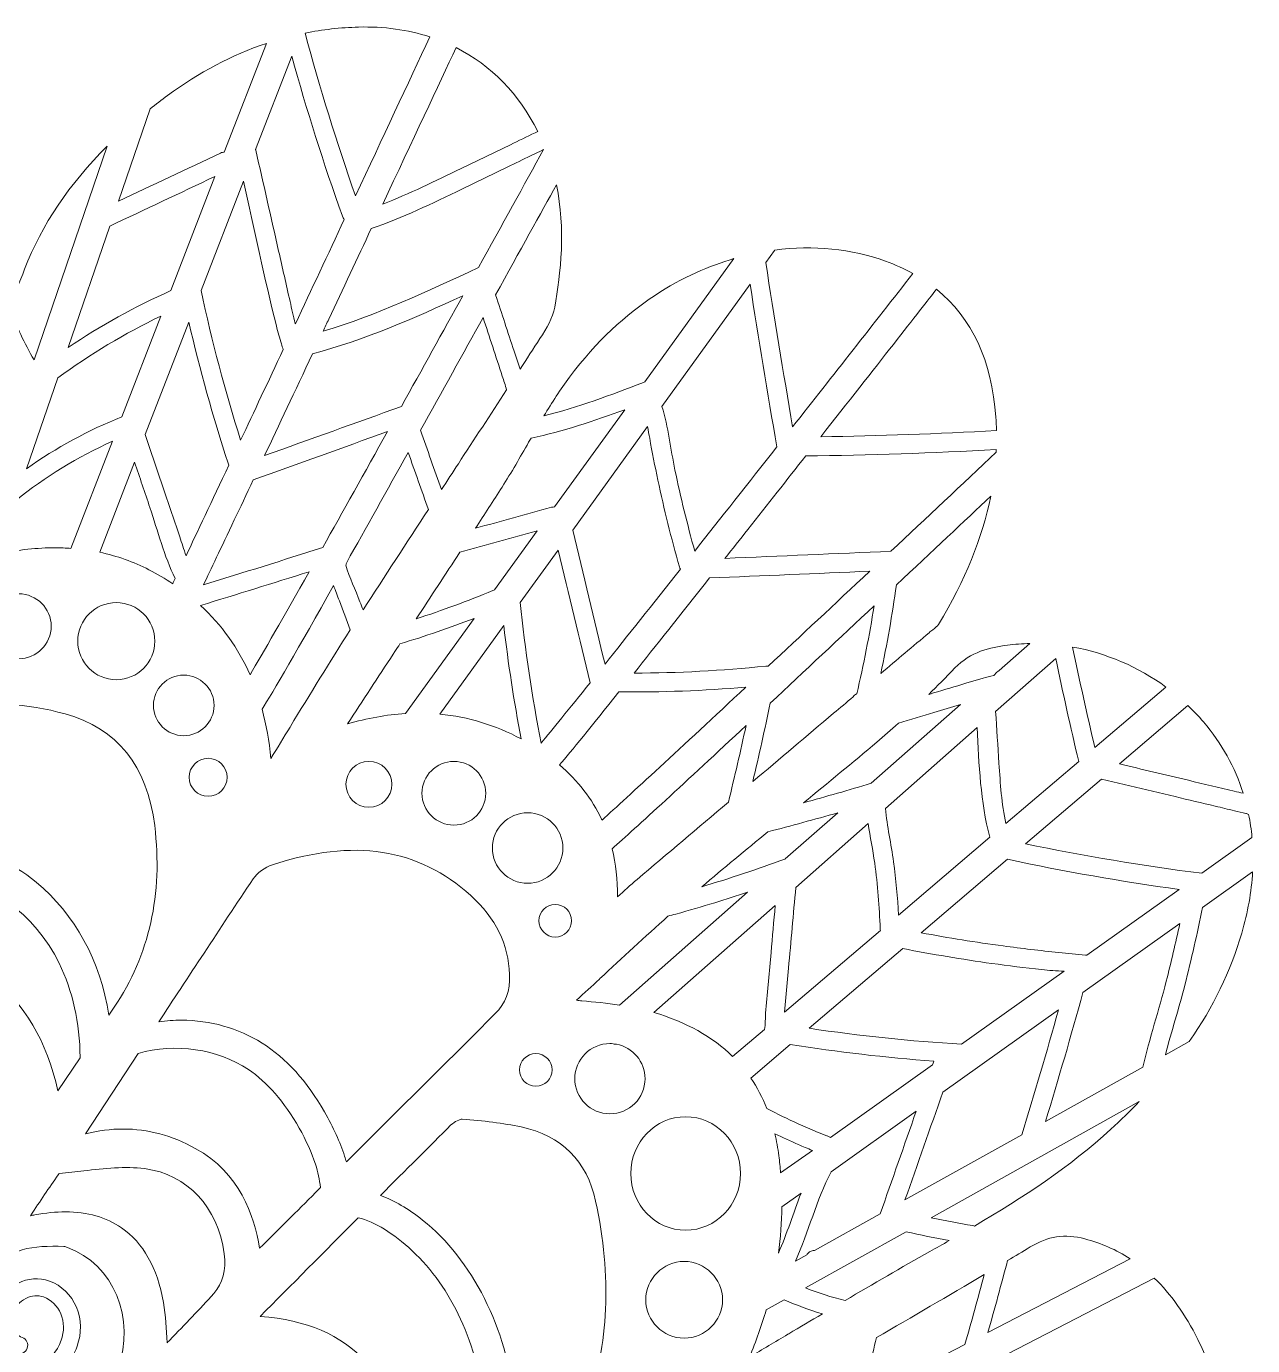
# Model space of a CAD drawing. Header units: millimetres. Extents: x -1647 to 2455, y -685 to 37.
# Drawn here: x 125.3 to 342.2, y -203.9 to 29.6 of the extents above; entities that cross this region are included whole.
import ezdxf

# ---------------------------------------------------------------- set-up
doc = ezdxf.new("R2010")
doc.units = ezdxf.units.MM
doc.header["$MEASUREMENT"] = 0
doc.layers.add('Layer 4', color=7, linetype='Continuous')

msp = doc.modelspace()

# ---------------------------------------------------------------- linework, layer by layer
at = {"layer": 'Layer 4', "lineweight": 0}
for points, knots in [([(184.02, 29.47), (188.5, 29.59), (192.74, 29.01), (196.66, 27.74), (192.81, 19.52), (188.24, 9.75), (183.48, -0.41), (180.15, 9.08), (177.18, 18.69), (174.58, 28.4), (177.68, 29.02), (180.85, 29.38), (184.02, 29.47)], [0, 0, 0, 0, 1, 1, 1, 2, 2, 2, 3, 3, 3, 4, 4, 4, 4]), ([(147.15, 15.01), (148.16, 15.81), (149.19, 16.6), (150.23, 17.36), (155.8, 21.46), (161.68, 24.55), (167.74, 26.58), (167.74, 26.58), (160.29, 7.33), (160.29, 7.33), (160.08, 7.33), (159.86, 7.28), (159.63, 7.17), (153.6, 4.33), (147.57, 1.49), (141.54, -1.35), (141.54, -1.35), (147.15, 15.01), (147.15, 15.01)], [0, 0, 0, 0, 1, 1, 1, 2, 2, 2, 3, 3, 3, 4, 4, 4, 5, 5, 5, 6, 6, 6, 6]), ([(215.73, 11), (215.57, 10.92), (215.41, 10.83), (215.26, 10.76), (213.8, 10.05), (212.35, 9.35), (210.9, 8.65), (210.9, 8.65), (202.18, 4.43), (202.18, 4.43), (197.6, 2.22), (193.04, -0.02), (188.31, -1.88), (193.55, 9.31), (198.25, 19.33), (201.29, 25.84), (207.52, 22.7), (212.45, 17.62), (215.73, 11)], [0, 0, 0, 0, 1, 1, 1, 2, 2, 2, 3, 3, 3, 4, 4, 4, 5, 5, 5, 6, 6, 6, 6]), ([(181.18, -3.99), (181.27, -4.23), (181.38, -4.42), (181.52, -4.57), (178.64, -10.73), (175.71, -16.98), (172.86, -23.05), (172.85, -23.02), (172.84, -23), (172.84, -22.98), (172.5, -21.69), (172.21, -20.4), (171.92, -19.1), (171.24, -16.12), (170.57, -13.15), (169.9, -10.17), (168.55, -4.21), (167.2, 1.75), (165.85, 7.7), (165.85, 7.73), (165.84, 7.76), (165.83, 7.79), (165.83, 7.79), (172.22, 24.32), (172.22, 24.32), (174.86, 14.77), (177.84, 5.33), (181.18, -3.99)], [0, 0, 0, 0, 1, 1, 1, 2, 2, 2, 3, 3, 3, 4, 4, 4, 5, 5, 5, 6, 6, 6, 7, 7, 7, 8, 8, 8, 9, 9, 9, 9]), ([(124.95, -13.38), (128.02, -5.44), (132.83, 1.71), (139.59, 8.38), (139.59, 8.38), (126.63, -29.45), (126.63, -29.45), (124.92, -26.5), (123.48, -23.42), (122.29, -20.21), (123.18, -17.93), (124.07, -15.66), (124.95, -13.38)], [0, 0, 0, 0, 1, 1, 1, 2, 2, 2, 3, 3, 3, 4, 4, 4, 4]), ([(216.35, 7.59), (216.48, 7.65), (216.62, 7.72), (216.76, 7.79), (213.36, 1.6), (209.41, -5.55), (205.24, -13.1), (196.28, -17.32), (187.26, -21.5), (177.77, -24.35), (178.1, -23.65), (178.42, -22.95), (178.76, -22.24), (181.28, -16.86), (183.82, -11.44), (186.28, -6.2), (191.81, -4.29), (197.07, -1.74), (202.33, 0.81), (202.33, 0.81), (210.43, 4.73), (210.43, 4.73), (211.78, 5.38), (213.13, 6.03), (214.48, 6.68), (214.48, 6.68), (216.35, 7.59), (216.35, 7.59)], [0, 0, 0, 0, 1, 1, 1, 2, 2, 2, 3, 3, 3, 4, 4, 4, 5, 5, 5, 6, 6, 6, 7, 7, 7, 8, 8, 8, 9, 9, 9, 9]), ([(158.61, 3.01), (158.61, 3.01), (150.81, -17.18), (150.81, -17.18), (144.48, -20.01), (138.41, -23.37), (132.67, -27.24), (132.67, -27.24), (140.04, -5.75), (140.04, -5.75), (146.23, -2.83), (152.42, 0.09), (158.61, 3.01)], [0, 0, 0, 0, 1, 1, 1, 2, 2, 2, 3, 3, 3, 4, 4, 4, 4]), ([(163.18, -43.65), (160.42, -34.94), (158.08, -26.1), (156.17, -17.17), (156.17, -17.17), (163.67, 2.21), (163.67, 2.21), (165.56, -6.35), (167.38, -14.93), (169.5, -23.43), (169.77, -24.5), (170.06, -25.57), (170.4, -26.62), (170.5, -26.93), (170.6, -27.27), (170.71, -27.62), (168.07, -33.24), (165.52, -38.66), (163.18, -43.65)], [0, 0, 0, 0, 1, 1, 1, 2, 2, 2, 3, 3, 3, 4, 4, 4, 5, 5, 5, 6, 6, 6, 6]), ([(219.04, 1.56), (220.72, -6.32), (219.79, -14.08), (218.74, -20.12), (218.41, -21.96), (217.29, -23.88), (216.12, -25.68), (214.95, -27.49), (213.78, -29.29), (212.6, -31.1), (212.6, -31.1), (211.55, -27.88), (211.55, -27.88), (210.46, -24.56), (209.37, -21.24), (208.28, -17.92), (212.56, -10.19), (216.32, -3.37), (219.04, 1.56)], [0, 0, 0, 0, 1, 1, 1, 2, 2, 2, 3, 3, 3, 4, 4, 4, 5, 5, 5, 6, 6, 6, 6]), ([(257.6, -10.08), (257.62, -10.05), (257.64, -10.02), (257.66, -9.99), (264.52, -9.11), (271.28, -9.78), (277.27, -11.96), (278.98, -12.58), (280.6, -13.32), (282.11, -14.15), (275.16, -23.03), (267.91, -32.29), (260.82, -41.31), (259.18, -31.62), (257.6, -21.91), (256.07, -12.2), (256.07, -12.2), (257.6, -10.08), (257.6, -10.08)], [0, 0, 0, 0, 1, 1, 1, 2, 2, 2, 3, 3, 3, 4, 4, 4, 5, 5, 5, 6, 6, 6, 6]), ([(221.35, -32.49), (231.04, -19.58), (242.08, -13.95), (250.4, -11.52), (250.4, -11.52), (234.66, -33.34), (234.66, -33.34), (234.58, -33.36), (234.5, -33.38), (234.42, -33.42), (228.65, -35.63), (222.84, -37.86), (216.84, -39.35), (218.25, -36.99), (219.73, -34.66), (221.35, -32.49)], [0, 0, 0, 0, 1, 1, 1, 2, 2, 2, 3, 3, 3, 4, 4, 4, 5, 5, 5, 5]), ([(258.03, -44.85), (253.01, -51.23), (248.11, -57.45), (243.51, -63.27), (242.2, -58.54), (241.02, -53.76), (240.02, -48.95), (239.24, -45.23), (238.84, -41.32), (237.7, -37.67), (237.7, -37.67), (253.3, -16.04), (253.3, -16.04), (254.83, -25.66), (256.4, -35.26), (258.03, -44.85)], [0, 0, 0, 0, 1, 1, 1, 2, 2, 2, 3, 3, 3, 4, 4, 4, 5, 5, 5, 5]), ([(191.62, -37.67), (183.56, -40.59), (175.49, -43.48), (167.42, -46.37), (169.92, -41.07), (172.74, -35.06), (175.89, -28.36), (185.11, -25.9), (193.85, -22.09), (202.49, -18.07), (198.93, -24.51), (195.25, -31.15), (191.62, -37.67)], [0, 0, 0, 0, 1, 1, 1, 2, 2, 2, 3, 3, 3, 4, 4, 4, 4]), ([(286.28, -16.94), (292.56, -22.04), (296.09, -29.64), (296.79, -39.57), (296.84, -40.36), (296.87, -41.15), (296.89, -41.94), (286.54, -42.53), (276.17, -42.9), (265.8, -43.05), (275.49, -30.73), (283.55, -20.43), (286.28, -16.94)], [0, 0, 0, 0, 1, 1, 1, 2, 2, 2, 3, 3, 3, 4, 4, 4, 4]), ([(142.17, -39.5), (136.2, -41.9), (130.55, -44.98), (125.32, -48.69), (125.32, -48.69), (130.82, -32.64), (130.82, -32.64), (136.56, -28.43), (142.66, -24.76), (149.07, -21.67), (149.07, -21.67), (142.17, -39.5), (142.17, -39.5)], [0, 0, 0, 0, 1, 1, 1, 2, 2, 2, 3, 3, 3, 4, 4, 4, 4]), ([(160.96, -47.73), (161, -47.85), (161.05, -47.95), (161.1, -48.05), (158.07, -54.48), (155.46, -60.01), (153.52, -64.1), (153.12, -62.98), (152.78, -61.84), (152.4, -60.73), (151.63, -58.43), (150.85, -56.14), (150.07, -53.84), (148.82, -50.11), (147.56, -46.39), (146.3, -42.67), (146.3, -42.67), (154.01, -22.76), (154.01, -22.76), (155.95, -31.18), (158.27, -39.51), (160.96, -47.73)], [0, 0, 0, 0, 1, 1, 1, 2, 2, 2, 3, 3, 3, 4, 4, 4, 5, 5, 5, 6, 6, 6, 7, 7, 7, 7]), ([(201.69, -47.82), (200.7, -49.33), (199.7, -50.86), (198.7, -52.4), (197.46, -48.9), (196.23, -45.4), (194.99, -41.9), (198.78, -35.1), (202.56, -28.28), (206.07, -21.93), (207.2, -25.38), (208.33, -28.84), (209.47, -32.3), (209.73, -33.1), (209.98, -33.92), (210.23, -34.74), (207.36, -39.14), (204.5, -43.52), (201.69, -47.82)], [0, 0, 0, 0, 1, 1, 1, 2, 2, 2, 3, 3, 3, 4, 4, 4, 5, 5, 5, 6, 6, 6, 6]), ([(218.7, -55.47), (218.54, -55.46), (218.36, -55.48), (218.17, -55.53), (213.68, -56.77), (209.19, -58), (204.7, -59.24), (206.28, -56.81), (207.86, -54.37), (209.42, -51.94), (211.09, -49.35), (212.63, -46.65), (214.13, -44.02), (214.27, -43.77), (214.42, -43.52), (214.56, -43.27), (220.23, -42.1), (225.7, -40.26), (231.12, -38.25), (231.12, -38.25), (218.7, -55.47), (218.7, -55.47)], [0, 0, 0, 0, 1, 1, 1, 2, 2, 2, 3, 3, 3, 4, 4, 4, 5, 5, 5, 6, 6, 6, 7, 7, 7, 7]), ([(227.64, -83.28), (225.73, -75.37), (223.83, -67.46), (221.92, -59.55), (221.92, -59.55), (235.15, -41.21), (235.15, -41.21), (235.29, -41.91), (235.42, -42.62), (235.54, -43.32), (235.99, -45.78), (236.47, -48.25), (236.99, -50.7), (238.08, -55.86), (239.36, -60.98), (240.81, -66.06), (240.85, -66.21), (240.91, -66.35), (240.98, -66.47), (236.06, -72.7), (231.53, -78.4), (227.64, -83.28)], [0, 0, 0, 0, 1, 1, 1, 2, 2, 2, 3, 3, 3, 4, 4, 4, 5, 5, 5, 6, 6, 6, 7, 7, 7, 7]), ([(140.49, -43.85), (140.49, -43.85), (133.16, -62.79), (133.16, -62.79), (132.23, -62.73), (131.3, -62.69), (130.37, -62.69), (127.24, -62.69), (123.9, -63.04), (120.43, -63.73), (120.34, -63.75), (120.25, -63.77), (120.15, -63.79), (120.15, -63.79), (123.38, -54.35), (123.38, -54.35), (128.62, -50.13), (134.35, -46.6), (140.49, -43.85)], [0, 0, 0, 0, 1, 1, 1, 2, 2, 2, 3, 3, 3, 4, 4, 4, 5, 5, 5, 6, 6, 6, 6]), ([(177.69, -62.64), (170.68, -64.89), (163.65, -67.09), (156.61, -69.24), (157.88, -66.58), (159.71, -62.73), (162.05, -57.77), (163.07, -55.6), (164.19, -53.22), (165.41, -50.65), (173.32, -47.82), (181.24, -44.98), (189.15, -42.13), (185.12, -49.37), (181.22, -56.36), (177.69, -62.64)], [0, 0, 0, 0, 1, 1, 1, 2, 2, 2, 3, 3, 3, 4, 4, 4, 5, 5, 5, 5]), ([(184.84, -73.69), (184.66, -73.22), (184.48, -72.74), (184.29, -72.26), (183.49, -70.15), (182.44, -67.97), (181.77, -65.78), (181.85, -65.62), (181.91, -65.45), (181.94, -65.28), (185.34, -59.21), (189.06, -52.57), (192.82, -45.81), (194.01, -49.18), (195.2, -52.56), (196.39, -55.93), (192.55, -61.81), (188.67, -67.76), (184.84, -73.69)], [0, 0, 0, 0, 1, 1, 1, 2, 2, 2, 3, 3, 3, 4, 4, 4, 5, 5, 5, 6, 6, 6, 6]), ([(296.85, -45.77), (290.81, -51.46), (284.5, -57.41), (278.21, -63.32), (268.42, -63.74), (258.64, -64.15), (248.86, -64.57), (250.17, -62.91), (251.52, -61.2), (252.92, -59.43), (256.38, -55.04), (259.83, -50.65), (263.14, -46.44), (274.39, -46.31), (285.63, -45.93), (296.86, -45.3), (296.86, -45.46), (296.85, -45.62), (296.85, -45.77)], [0, 0, 0, 0, 1, 1, 1, 2, 2, 2, 3, 3, 3, 4, 4, 4, 5, 5, 5, 6, 6, 6, 6]), ([(151.16, -69.05), (149.83, -68.17), (148.42, -67.34), (146.96, -66.58), (144.22, -65.17), (141.3, -64.13), (138.25, -63.49), (138.25, -63.49), (144.41, -47.55), (144.41, -47.55), (145.32, -50.23), (146.22, -52.91), (147.13, -55.59), (148.52, -59.72), (149.62, -64.2), (151.61, -68.12), (151.45, -68.45), (151.3, -68.76), (151.16, -69.05)], [0, 0, 0, 0, 1, 1, 1, 2, 2, 2, 3, 3, 3, 4, 4, 4, 5, 5, 5, 6, 6, 6, 6]), ([(276.42, -84.95), (277.54, -79.76), (278.46, -74.53), (279.18, -69.27), (285.48, -63.36), (291.29, -57.89), (295.87, -53.57), (294.39, -60.96), (291.36, -68.42), (286.64, -76.27), (286.48, -76.53), (286.05, -76.87), (285.62, -77.2), (285.4, -77.37), (285.18, -77.55), (284.97, -77.72), (282.12, -80.13), (279.27, -82.54), (276.42, -84.95)], [0, 0, 0, 0, 1, 1, 1, 2, 2, 2, 3, 3, 3, 4, 4, 4, 5, 5, 5, 6, 6, 6, 6]), ([(208.1, -70.16), (208, -70.19), (207.89, -70.22), (207.78, -70.27), (203.33, -72.11), (198.82, -73.78), (194.25, -75.27), (196.81, -71.37), (199.38, -67.43), (201.96, -63.47), (206.52, -62.21), (211.09, -60.95), (215.65, -59.7), (215.65, -59.7), (208.1, -70.16), (208.1, -70.16)], [0, 0, 0, 0, 1, 1, 1, 2, 2, 2, 3, 3, 3, 4, 4, 4, 5, 5, 5, 5]), ([(216.33, -97.27), (214.72, -89.04), (213.51, -80.74), (212.65, -72.4), (212.65, -72.4), (219.35, -63.12), (219.35, -63.12), (221.23, -70.94), (223.11, -78.76), (225, -86.58), (221.27, -91.23), (218.29, -94.91), (216.33, -97.27)], [0, 0, 0, 0, 1, 1, 1, 2, 2, 2, 3, 3, 3, 4, 4, 4, 4]), ([(175.28, -66.93), (170.82, -74.84), (167.14, -81.29), (164.84, -85.18), (162.76, -80.45), (159.82, -76.34), (156.09, -72.9), (162.5, -70.95), (168.89, -68.96), (175.28, -66.93)], [0, 0, 0, 0, 1, 1, 1, 2, 2, 2, 3, 3, 3, 3]), ([(256.52, -83.65), (256.38, -83.63), (256.23, -83.63), (256.07, -83.64), (248.32, -84.45), (240.55, -84.86), (232.77, -84.87), (236.52, -80.16), (240.96, -74.56), (246.11, -68.04), (255.56, -67.64), (265.01, -67.24), (274.47, -66.84), (268.29, -72.63), (262.21, -78.33), (256.52, -83.65)], [0, 0, 0, 0, 1, 1, 1, 2, 2, 2, 3, 3, 3, 4, 4, 4, 5, 5, 5, 5]), ([(171.97, -94.34), (171.97, -94.34), (171.92, -94.43), (171.92, -94.43), (170.8, -96.26), (169.67, -98.13), (168.52, -100), (168.22, -96.91), (167.7, -93.98), (166.96, -91.26), (168.78, -88.47), (173.56, -80.14), (179.62, -69.39), (179.96, -70.29), (180.3, -71.19), (180.64, -72.08), (181.29, -73.79), (181.94, -75.5), (182.58, -77.2), (178.95, -82.88), (175.4, -88.7), (171.97, -94.34)], [0, 0, 0, 0, 1, 1, 1, 2, 2, 2, 3, 3, 3, 4, 4, 4, 5, 5, 5, 6, 6, 6, 7, 7, 7, 7]), ([(123.91, -70.84), (127.08, -70.84), (129.66, -73.41), (129.66, -76.58), (129.66, -79.75), (127.08, -82.33), (123.91, -82.33), (120.74, -82.33), (118.17, -79.75), (118.17, -76.58), (118.17, -73.41), (120.74, -70.84), (123.91, -70.84)], [0, 0, 0, 0, 1, 1, 1, 2, 2, 2, 3, 3, 3, 4, 4, 4, 4]), ([(141.18, -72.4), (144.94, -72.4), (148, -75.46), (148, -79.22), (148, -82.98), (144.94, -86.04), (141.18, -86.04), (137.42, -86.04), (134.36, -82.98), (134.36, -79.22), (134.36, -75.46), (137.42, -72.4), (141.18, -72.4)], [0, 0, 0, 0, 1, 1, 1, 2, 2, 2, 3, 3, 3, 4, 4, 4, 4]), ([(272.17, -88.54), (272.15, -88.56), (272.12, -88.58), (272.1, -88.6), (271.88, -88.7), (271.68, -88.85), (271.54, -89.07), (270.39, -90.05), (269.24, -91.02), (268.08, -91.99), (263.38, -95.97), (258.6, -100.01), (253.79, -104.07), (254.88, -99.45), (255.91, -94.82), (256.88, -90.17), (262.9, -84.55), (269.22, -78.62), (275.25, -72.97), (274.42, -78.19), (273.39, -83.39), (272.17, -88.54)], [0, 0, 0, 0, 1, 1, 1, 2, 2, 2, 3, 3, 3, 4, 4, 4, 5, 5, 5, 6, 6, 6, 7, 7, 7, 7]), ([(192.33, -92.04), (188.99, -92.24), (185.56, -92.85), (182.09, -93.86), (184.78, -89.74), (187.47, -85.63), (190.17, -81.51), (190.17, -81.51), (190.48, -81.04), (190.48, -81.04), (190.77, -80.59), (191.07, -80.14), (191.36, -79.69), (195.79, -78.36), (200.16, -76.86), (204.47, -75.2), (204.47, -75.2), (192.33, -92.04), (192.33, -92.04)], [0, 0, 0, 0, 1, 1, 1, 2, 2, 2, 3, 3, 3, 4, 4, 4, 5, 5, 5, 6, 6, 6, 6]), ([(198.42, -92.14), (198.42, -92.14), (209.73, -76.46), (209.73, -76.46), (210.51, -83.18), (211.54, -89.87), (212.79, -96.51), (208.25, -94.09), (203.43, -92.62), (198.42, -92.14)], [0, 0, 0, 0, 1, 1, 1, 2, 2, 2, 3, 3, 3, 3]), ([(298.83, -79.93), (300.14, -79.77), (301.47, -79.67), (302.81, -79.65), (302.81, -79.65), (297.37, -84.44), (297.37, -84.44), (297.06, -84.58), (296.81, -84.81), (296.63, -85.1), (296.63, -85.1), (296.4, -85.3), (296.4, -85.3), (295.79, -85.51), (295.03, -85.61), (294.54, -85.76), (294.54, -85.76), (291.5, -86.67), (291.5, -86.67), (289.59, -87.24), (287.68, -87.81), (285.77, -88.39), (285.48, -88.47), (285.19, -88.56), (284.91, -88.64), (286.37, -87.2), (287.9, -85.65), (289.53, -83.96), (292.29, -81.1), (295.78, -80.32), (298.83, -79.93)], [0, 0, 0, 0, 1, 1, 1, 2, 2, 2, 3, 3, 3, 4, 4, 4, 5, 5, 5, 6, 6, 6, 7, 7, 7, 8, 8, 8, 9, 9, 9, 10, 10, 10, 10]), ([(326.87, -87.34), (326.87, -87.34), (314.3, -98.07), (314.3, -98.07), (312.91, -92.15), (311.6, -86.21), (310.37, -80.26), (316.32, -81.33), (321.98, -83.76), (326.87, -87.34)], [0, 0, 0, 0, 1, 1, 1, 2, 2, 2, 3, 3, 3, 3]), ([(307.39, -82.28), (308.66, -88.37), (310, -94.45), (311.44, -100.5), (311.44, -100.5), (298.55, -111.5), (298.55, -111.5), (297.79, -107.98), (297.57, -104.45), (297.34, -100.82), (297.14, -97.77), (296.94, -94.71), (296.74, -91.66), (296.74, -91.66), (307.39, -82.28), (307.39, -82.28)], [0, 0, 0, 0, 1, 1, 1, 2, 2, 2, 3, 3, 3, 4, 4, 4, 5, 5, 5, 5]), ([(158.47, -90.59), (158.47, -93.55), (156.06, -95.95), (153.11, -95.95), (150.15, -95.95), (147.75, -93.55), (147.75, -90.59), (147.75, -87.64), (150.15, -85.23), (153.11, -85.23), (156.06, -85.23), (158.47, -87.64), (158.47, -90.59)], [0, 0, 0, 0, 1, 1, 1, 2, 2, 2, 3, 3, 3, 4, 4, 4, 4]), ([(132.13, -92.1), (141.36, -94.68), (146.69, -101.34), (147.97, -111.87), (149.44, -123.98), (147.03, -134.8), (140.8, -144.01), (140.48, -144.48), (140.16, -144.96), (139.84, -145.43), (138.39, -135.84), (133.89, -127.56), (127.01, -121.9), (122.63, -118.3), (117.55, -115.93), (112.31, -115.05), (110.64, -114.77), (108.93, -114.63), (107.18, -114.63), (103.1, -114.63), (98.78, -115.4), (94.11, -116.94), (91.4, -117.84), (88.17, -118.91), (85.2, -120.4), (87.63, -113.58), (89.59, -108.14), (91.46, -103.05), (91.94, -101.75), (92.88, -100.43), (93.85, -99.69), (105.53, -90.81), (118.41, -88.26), (132.13, -92.1)], [0, 0, 0, 0, 1, 1, 1, 2, 2, 2, 3, 3, 3, 4, 4, 4, 5, 5, 5, 6, 6, 6, 7, 7, 7, 8, 8, 8, 9, 9, 9, 10, 10, 10, 11, 11, 11, 11]), ([(227.11, -110.88), (227.09, -110.84), (227.06, -110.79), (227.04, -110.74), (225.35, -107.14), (222.85, -103.91), (219.6, -101.13), (221.71, -98.63), (225.2, -94.34), (230.11, -88.2), (237.6, -88.28), (245.1, -88), (252.56, -87.35), (241.21, -97.95), (231.84, -106.63), (227.11, -110.88)], [0, 0, 0, 0, 1, 1, 1, 2, 2, 2, 3, 3, 3, 4, 4, 4, 5, 5, 5, 5]), ([(279.54, -93.75), (281.64, -93.12), (283.74, -92.49), (285.84, -91.86), (287.41, -91.39), (288.98, -90.92), (290.55, -90.45), (290.55, -90.45), (274.74, -104.38), (274.74, -104.38), (270.76, -105.57), (266.77, -106.72), (262.76, -107.82), (267.06, -104.31), (271.46, -100.7), (275.75, -97.08), (277, -96.02), (278.25, -94.92), (279.54, -93.75)], [0, 0, 0, 0, 1, 1, 1, 2, 2, 2, 3, 3, 3, 4, 4, 4, 5, 5, 5, 6, 6, 6, 6]), ([(330.77, -90.59), (331.73, -91.52), (332.66, -92.5), (333.52, -93.51), (336.76, -97.31), (339.1, -101.54), (340.55, -106.15), (340.02, -106.03), (339.5, -105.91), (338.97, -105.78), (336.27, -105.14), (333.56, -104.5), (330.86, -103.85), (326.78, -102.88), (322.71, -101.91), (318.63, -100.94), (318.63, -100.94), (330.77, -90.59), (330.77, -90.59)], [0, 0, 0, 0, 1, 1, 1, 2, 2, 2, 3, 3, 3, 4, 4, 4, 5, 5, 5, 6, 6, 6, 6]), ([(249.46, -107.73), (244.09, -112.27), (238.7, -116.84), (233.31, -121.4), (232.13, -122.39), (230.99, -123.43), (229.87, -124.46), (229.87, -121.45), (229.54, -118.6), (228.88, -115.96), (233.06, -112.3), (242.11, -103.94), (252.6, -94.16), (251.61, -98.7), (250.56, -103.22), (249.46, -107.73)], [0, 0, 0, 0, 1, 1, 1, 2, 2, 2, 3, 3, 3, 4, 4, 4, 5, 5, 5, 5]), ([(293.49, -94.52), (293.78, -101.05), (294.07, -107.67), (295.69, -113.94), (295.69, -113.94), (279.56, -127.7), (279.56, -127.7), (279.4, -124.56), (279.12, -121.42), (278.7, -118.3), (278.28, -115.15), (277.49, -112), (277.27, -108.82), (277.27, -108.82), (293.49, -94.52), (293.49, -94.52)], [0, 0, 0, 0, 1, 1, 1, 2, 2, 2, 3, 3, 3, 4, 4, 4, 5, 5, 5, 5]), ([(154.06, -103.32), (154.06, -101.46), (155.56, -99.95), (157.42, -99.95), (159.27, -99.95), (160.78, -101.46), (160.78, -103.32), (160.78, -105.17), (159.27, -106.68), (157.42, -106.68), (155.56, -106.68), (154.06, -105.17), (154.06, -103.32)], [0, 0, 0, 0, 1, 1, 1, 2, 2, 2, 3, 3, 3, 4, 4, 4, 4]), ([(189.92, -104.56), (189.92, -106.8), (188.1, -108.63), (185.86, -108.63), (183.62, -108.63), (181.8, -106.8), (181.8, -104.56), (181.8, -102.32), (183.62, -100.5), (185.86, -100.5), (188.1, -100.5), (189.92, -102.32), (189.92, -104.56)], [0, 0, 0, 0, 1, 1, 1, 2, 2, 2, 3, 3, 3, 4, 4, 4, 4]), ([(206.54, -106.14), (206.54, -109.25), (204.01, -111.78), (200.9, -111.78), (197.79, -111.78), (195.26, -109.25), (195.26, -106.14), (195.26, -103.03), (197.79, -100.5), (200.9, -100.5), (204.01, -100.5), (206.54, -103.03), (206.54, -106.14)], [0, 0, 0, 0, 1, 1, 1, 2, 2, 2, 3, 3, 3, 4, 4, 4, 4]), ([(341.02, -109.71), (341.11, -109.74), (341.3, -109.81), (341.51, -109.88), (341.78, -111.22), (341.98, -112.58), (342.1, -113.98), (342.1, -113.98), (333.21, -120.31), (333.21, -120.31), (322.76, -118.96), (312.37, -117.22), (302.05, -115.09), (302.05, -115.09), (315.48, -103.64), (315.48, -103.64), (315.48, -103.64), (328.51, -106.74), (328.51, -106.74), (330.88, -107.3), (333.24, -107.86), (335.61, -108.43), (336.74, -108.7), (337.86, -108.96), (338.99, -109.23), (339.67, -109.39), (340.34, -109.55), (341.02, -109.71)], [0, 0, 0, 0, 1, 1, 1, 2, 2, 2, 3, 3, 3, 4, 4, 4, 5, 5, 5, 6, 6, 6, 7, 7, 7, 8, 8, 8, 9, 9, 9, 9]), ([(207.71, -115.83), (207.71, -112.39), (210.51, -109.59), (213.95, -109.59), (217.39, -109.59), (220.19, -112.39), (220.19, -115.83), (220.19, -119.27), (217.39, -122.07), (213.95, -122.07), (210.51, -122.07), (207.71, -119.27), (207.71, -115.83)], [0, 0, 0, 0, 1, 1, 1, 2, 2, 2, 3, 3, 3, 4, 4, 4, 4]), ([(244.75, -122.7), (248.61, -119.42), (252.56, -116.16), (256.47, -112.96), (260.6, -111.89), (264.71, -110.77), (268.81, -109.6), (268.81, -109.6), (259.54, -117.77), (259.54, -117.77), (259.52, -117.78), (259.5, -117.78), (259.47, -117.79), (254.62, -119.57), (249.71, -121.21), (244.75, -122.7)], [0, 0, 0, 0, 1, 1, 1, 2, 2, 2, 3, 3, 3, 4, 4, 4, 5, 5, 5, 5]), ([(259.41, -144.89), (259.41, -144.89), (260.11, -137.1), (260.11, -137.1), (260.53, -132.34), (260.96, -127.57), (261.39, -122.81), (261.39, -122.81), (274.19, -111.52), (274.19, -111.52), (274.53, -113.86), (275.04, -116.19), (275.35, -118.51), (275.87, -122.37), (276.18, -126.25), (276.32, -130.14), (276.33, -130.24), (276.34, -130.34), (276.36, -130.43), (276.36, -130.43), (259.41, -144.89), (259.41, -144.89)], [0, 0, 0, 0, 1, 1, 1, 2, 2, 2, 3, 3, 3, 4, 4, 4, 5, 5, 5, 6, 6, 6, 7, 7, 7, 7]), ([(166.97, -150.35), (162.74, -147.7), (157.78, -146.31), (152.74, -146.31), (151.39, -146.31), (150.04, -146.41), (148.69, -146.61), (153.69, -138.97), (159.48, -130.17), (165.4, -121.29), (166.07, -120.27), (167.48, -119.25), (168.8, -118.81), (183.15, -114.08), (194.63, -115.86), (203.9, -124.26), (208.27, -128.22), (210.58, -132.92), (210.76, -138.22), (210.86, -141.09), (210.03, -143.36), (208.23, -145.15), (199.44, -153.89), (190.66, -162.64), (181.88, -171.39), (181.78, -171.07), (181.68, -170.74), (181.57, -170.39), (180.76, -167.88), (179.6, -165.32), (178.02, -162.55), (174.92, -157.12), (171.2, -153.02), (166.97, -150.35)], [0, 0, 0, 0, 1, 1, 1, 2, 2, 2, 3, 3, 3, 4, 4, 4, 5, 5, 5, 6, 6, 6, 7, 7, 7, 8, 8, 8, 9, 9, 9, 10, 10, 10, 11, 11, 11, 11]), ([(307.92, -134.32), (304.63, -133.99), (301.36, -133.6), (298.09, -133.16), (293.23, -132.51), (288.4, -131.73), (283.58, -130.84), (283.58, -130.84), (298.84, -117.83), (298.84, -117.83), (308.89, -119.98), (319.03, -121.76), (329.21, -123.16), (329.21, -123.16), (312.88, -134.78), (312.88, -134.78), (312.81, -134.78), (312.74, -134.77), (312.67, -134.77), (311.09, -134.63), (309.5, -134.48), (307.92, -134.32)], [0, 0, 0, 0, 1, 1, 1, 2, 2, 2, 3, 3, 3, 4, 4, 4, 5, 5, 5, 6, 6, 6, 7, 7, 7, 7]), ([(93.59, -122.44), (99.41, -120.64), (104.74, -119.99), (109.42, -120.5), (118.51, -121.49), (126.8, -127.52), (131.07, -136.23), (133.47, -141.15), (134.72, -146.74), (134.78, -152.86), (134.78, -152.89), (134.78, -152.93), (134.78, -152.96), (134.78, -152.96), (130.85, -158.83), (130.85, -158.83), (128.88, -149.93), (125.03, -143.45), (118.83, -138.58), (113.34, -134.27), (107.14, -132.09), (100.39, -132.09), (95.52, -132.09), (90.19, -133.22), (84.55, -135.45), (82.68, -136.19), (80.87, -137.04), (78.98, -137.93), (78.98, -137.93), (82.86, -126.97), (82.86, -126.97), (86.16, -124.74), (90.44, -123.41), (93.59, -122.44)], [0, 0, 0, 0, 1, 1, 1, 2, 2, 2, 3, 3, 3, 4, 4, 4, 5, 5, 5, 6, 6, 6, 7, 7, 7, 8, 8, 8, 9, 9, 9, 10, 10, 10, 11, 11, 11, 11]), ([(340.29, -130.88), (338.28, -137.7), (335.25, -143.97), (331.01, -150.05), (331.01, -150.05), (326.77, -152.42), (326.77, -152.42), (327.86, -148.29), (329.18, -144.21), (330.23, -140.08), (331.38, -135.52), (332.42, -130.94), (333.36, -126.34), (333.36, -126.34), (342.21, -120.04), (342.21, -120.04), (342.01, -123.59), (341.36, -127.22), (340.29, -130.88)], [0, 0, 0, 0, 1, 1, 1, 2, 2, 2, 3, 3, 3, 4, 4, 4, 5, 5, 5, 6, 6, 6, 6]), ([(252.87, -123.65), (252.87, -123.65), (230.2, -143.62), (230.2, -143.62), (227.99, -143.29), (225.74, -143.08), (223.55, -142.88), (223.24, -142.85), (222.92, -142.82), (222.6, -142.79), (223.96, -141.53), (225.32, -140.27), (226.64, -139.04), (226.64, -139.04), (226.75, -138.94), (226.75, -138.94), (230.67, -135.28), (234.7, -131.54), (238.78, -127.9), (239.25, -127.77), (239.72, -127.65), (240.19, -127.52), (242.49, -126.88), (244.77, -126.21), (247.04, -125.52), (248.99, -124.92), (250.93, -124.29), (252.87, -123.65)], [0, 0, 0, 0, 1, 1, 1, 2, 2, 2, 3, 3, 3, 4, 4, 4, 5, 5, 5, 6, 6, 6, 7, 7, 7, 8, 8, 8, 9, 9, 9, 9]), ([(215.95, -128.7), (215.95, -127.11), (217.24, -125.81), (218.84, -125.81), (220.43, -125.81), (221.72, -127.11), (221.72, -128.7), (221.72, -130.29), (220.43, -131.59), (218.84, -131.59), (217.24, -131.59), (215.95, -130.29), (215.95, -128.7)], [0, 0, 0, 0, 1, 1, 1, 2, 2, 2, 3, 3, 3, 4, 4, 4, 4]), ([(250.22, -152.73), (246.66, -149.23), (241.97, -146.62), (236.26, -144.94), (236.26, -144.94), (257.75, -126.01), (257.75, -126.01), (257.5, -128.79), (257.26, -131.56), (257.01, -134.34), (257.01, -134.34), (256.38, -141.29), (256.38, -141.29), (256.38, -141.29), (256.05, -145.07), (256.05, -145.07), (255.97, -145.86), (256.06, -147.06), (255.84, -147.94), (255.84, -147.94), (250.22, -152.73), (250.22, -152.73)], [0, 0, 0, 0, 1, 1, 1, 2, 2, 2, 3, 3, 3, 4, 4, 4, 5, 5, 5, 6, 6, 6, 7, 7, 7, 7]), ([(305.57, -164.25), (307.88, -156.67), (310.09, -149.06), (312.19, -141.41), (312.19, -141.41), (329.33, -129.21), (329.33, -129.21), (328.59, -132.63), (327.8, -136.03), (326.94, -139.42), (325.65, -144.51), (323.95, -149.53), (322.77, -154.65), (322.77, -154.65), (305.57, -164.25), (305.57, -164.25)], [0, 0, 0, 0, 1, 1, 1, 2, 2, 2, 3, 3, 3, 4, 4, 4, 5, 5, 5, 5]), ([(290.72, -150.56), (281.7, -150.02), (272.71, -149.08), (263.77, -147.74), (263.77, -147.74), (280.31, -133.63), (280.31, -133.63), (285.54, -134.64), (290.8, -135.53), (296.08, -136.27), (299.01, -136.67), (301.94, -137.04), (304.88, -137.36), (306.17, -137.5), (307.51, -137.57), (308.85, -137.65), (308.85, -137.65), (290.72, -150.56), (290.72, -150.56)], [0, 0, 0, 0, 1, 1, 1, 2, 2, 2, 3, 3, 3, 4, 4, 4, 5, 5, 5, 6, 6, 6, 6]), ([(280.71, -178.13), (282.94, -171.78), (285.17, -165.42), (287.4, -159.06), (287.4, -159.06), (307.87, -144.49), (307.87, -144.49), (305.8, -151.89), (303.64, -159.26), (301.37, -166.6), (301.37, -166.6), (280.71, -178.13), (280.71, -178.13)], [0, 0, 0, 0, 1, 1, 1, 2, 2, 2, 3, 3, 3, 4, 4, 4, 4]), ([(177.31, -175.94), (177.31, -175.94), (176.42, -176.83), (176.42, -176.83), (173.13, -180.11), (169.83, -183.4), (166.54, -186.68), (165.55, -180.8), (163.07, -173.39), (155.16, -168.99), (151.07, -166.72), (146.77, -165.57), (142.38, -165.57), (140.2, -165.57), (137.97, -165.85), (135.73, -166.42), (135.73, -166.42), (145.03, -152.19), (145.03, -152.19), (151.64, -150.3), (159.08, -151.38), (164.54, -155.03), (167.93, -157.31), (170.87, -160.7), (173.54, -165.42), (174.74, -167.53), (175.71, -169.68), (176.41, -171.81), (176.86, -173.16), (177.09, -174.51), (177.31, -175.94)], [0, 0, 0, 0, 1, 1, 1, 2, 2, 2, 3, 3, 3, 4, 4, 4, 5, 5, 5, 6, 6, 6, 7, 7, 7, 8, 8, 8, 9, 9, 9, 10, 10, 10, 10]), ([(222.29, -156.66), (222.29, -153.23), (225.08, -150.45), (228.51, -150.45), (228.68, -150.45), (228.86, -150.46), (229.07, -150.48), (229.19, -150.53), (229.31, -150.56), (229.43, -150.57), (229.51, -150.57), (229.58, -150.57), (229.65, -150.56), (232.56, -151.1), (234.72, -153.68), (234.72, -156.66), (234.72, -160.09), (231.93, -162.88), (228.51, -162.88), (225.08, -162.88), (222.29, -160.09), (222.29, -156.66)], [0, 0, 0, 0, 1, 1, 1, 2, 2, 2, 3, 3, 3, 4, 4, 4, 5, 5, 5, 6, 6, 6, 7, 7, 7, 7]), ([(267.54, -167.06), (267.21, -166.91), (266.87, -166.77), (266.89, -166.78), (266.29, -166.54), (265.68, -166.3), (265.08, -166.05), (263.99, -165.6), (262.89, -165.13), (261.81, -164.64), (259.94, -163.8), (258.11, -162.9), (256.29, -161.95), (255.52, -160.01), (254.56, -158.21), (253.43, -156.56), (253.43, -156.56), (260.41, -150.61), (260.41, -150.61), (268.83, -151.95), (277.3, -152.92), (285.8, -153.56), (285.72, -153.79), (285.65, -154.01), (285.57, -154.23), (285.57, -154.23), (267.54, -167.06), (267.54, -167.06)], [0, 0, 0, 0, 1, 1, 1, 2, 2, 2, 3, 3, 3, 4, 4, 4, 5, 5, 5, 6, 6, 6, 7, 7, 7, 8, 8, 8, 9, 9, 9, 9]), ([(215.4, -152.21), (216.99, -152.21), (218.29, -153.51), (218.29, -155.1), (218.29, -156.69), (216.99, -157.99), (215.4, -157.99), (213.81, -157.99), (212.51, -156.69), (212.51, -155.1), (212.51, -153.51), (213.81, -152.21), (215.4, -152.21)], [0, 0, 0, 0, 1, 1, 1, 2, 2, 2, 3, 3, 3, 4, 4, 4, 4]), ([(317.12, -165.61), (309.82, -172.3), (301.6, -177.68), (292.99, -182.74), (292.91, -182.71), (292.82, -182.68), (292.72, -182.67), (290.25, -182.24), (287.8, -181.77), (285.35, -181.27), (285.35, -181.27), (322.15, -160.72), (322.15, -160.72), (320.58, -162.36), (318.89, -163.99), (317.12, -165.61)], [0, 0, 0, 0, 1, 1, 1, 2, 2, 2, 3, 3, 3, 4, 4, 4, 5, 5, 5, 5]), ([(241.9, -183.48), (236.54, -183.48), (232.19, -178.98), (232.19, -173.44), (232.19, -167.9), (236.54, -163.4), (241.9, -163.4), (247.26, -163.4), (251.62, -167.9), (251.62, -173.44), (251.62, -178.98), (247.26, -183.48), (241.9, -183.48)], [0, 0, 0, 0, 1, 1, 1, 2, 2, 2, 3, 3, 3, 4, 4, 4, 4]), ([(267.64, -173.13), (267.64, -173.13), (282.69, -162.41), (282.69, -162.41), (280.57, -168.47), (278.44, -174.53), (276.32, -180.58), (276.32, -180.58), (264.69, -187.07), (264.69, -187.07), (264.69, -187.07), (264.62, -187.07), (264.62, -187.07), (264.39, -187.08), (264.17, -187.14), (263.98, -187.26), (263.77, -187.34), (263.6, -187.47), (263.45, -187.65), (263.4, -187.71), (263.36, -187.77), (263.32, -187.83), (263.32, -187.83), (261.36, -188.93), (261.36, -188.93), (263.62, -183.74), (265.06, -178.18), (267.64, -173.13)], [0, 0, 0, 0, 1, 1, 1, 2, 2, 2, 3, 3, 3, 4, 4, 4, 5, 5, 5, 6, 6, 6, 7, 7, 7, 8, 8, 8, 9, 9, 9, 9]), ([(211.62, -213.82), (210.87, -207.21), (209.08, -201.08), (206.31, -195.58), (203.45, -189.88), (199.76, -185.21), (195.36, -181.68), (192.84, -179.67), (190.34, -178.21), (187.91, -177.33), (192.44, -172.78), (196.53, -168.69), (200.39, -164.85), (201.04, -164.21), (202.02, -163.81), (202.37, -163.84), (206.08, -164.07), (209.59, -164.53), (212.82, -165.21), (219.91, -166.71), (224.46, -171.24), (225.98, -178.32), (228.88, -191.8), (228.34, -203.68), (224.32, -214.65), (222.4, -219.9), (219.28, -223.48), (214.52, -225.9), (213.57, -226.39), (212.6, -226.89), (211.58, -227.43), (211.69, -226.3), (211.76, -225.2), (211.83, -224.18), (212.07, -220.66), (212, -217.18), (211.62, -213.82)], [0, 0, 0, 0, 1, 1, 1, 2, 2, 2, 3, 3, 3, 4, 4, 4, 5, 5, 5, 6, 6, 6, 7, 7, 7, 8, 8, 8, 9, 9, 9, 10, 10, 10, 11, 11, 11, 12, 12, 12, 12]), ([(258.71, -173.35), (258.63, -172.33), (258.52, -171.32), (258.4, -170.31), (258.23, -168.97), (257.99, -167.67), (257.7, -166.42), (259.06, -167.08), (260.43, -167.71), (261.82, -168.31), (262.65, -168.67), (263.49, -169.02), (264.33, -169.35), (264.33, -169.35), (258.71, -173.35), (258.71, -173.35)], [0, 0, 0, 0, 1, 1, 1, 2, 2, 2, 3, 3, 3, 4, 4, 4, 5, 5, 5, 5]), ([(130.89, -173.66), (130.95, -173.56), (131.04, -173.48), (131.1, -173.42), (132.56, -173.3), (134.03, -173.13), (135.45, -172.97), (139.05, -172.56), (142.76, -172.13), (146.18, -172.58), (153.76, -173.58), (159.16, -179.35), (160.27, -187.65), (160.65, -190.52), (160.03, -192.88), (158.42, -194.68), (155.92, -197.45), (153.35, -200.12), (150.62, -202.95), (150.62, -202.95), (150.45, -203.12), (150.45, -203.12), (150.36, -203.22), (150.28, -203.31), (150.19, -203.4), (150.06, -200.94), (149.92, -198.6), (149.51, -196.27), (149.51, -196.27), (149.51, -196.27), (149.51, -196.27), (148.44, -190.15), (145.94, -185.7), (142.1, -183.04), (139.4, -181.18), (136.06, -180.23), (132.18, -180.23), (130.49, -180.23), (128.67, -180.41), (126.77, -180.77), (126.51, -180.82), (126.25, -180.87), (125.98, -180.92), (127.73, -178.31), (129.28, -175.99), (130.89, -173.66)], [0, 0, 0, 0, 1, 1, 1, 2, 2, 2, 3, 3, 3, 4, 4, 4, 5, 5, 5, 6, 6, 6, 7, 7, 7, 8, 8, 8, 9, 9, 9, 10, 10, 10, 11, 11, 11, 12, 12, 12, 13, 13, 13, 14, 14, 14, 15, 15, 15, 15]), ([(262.32, -176.92), (260.97, -180.46), (259.83, -184.09), (258.31, -187.55), (258.68, -184.81), (258.89, -182.07), (258.92, -179.34), (258.92, -179.34), (262.32, -176.92), (262.32, -176.92)], [0, 0, 0, 0, 1, 1, 1, 2, 2, 2, 3, 3, 3, 3]), ([(185.3, -206.77), (181.05, -202.03), (174.78, -199.33), (166.65, -198.73), (172, -193.33), (178.01, -187.27), (183.99, -181.26), (186.96, -182.04), (190.17, -184.02), (193.54, -187.14), (196.99, -190.33), (199.94, -194.5), (202.08, -199.21), (204.31, -204.13), (205.74, -209.41), (206.31, -214.89), (206.63, -217.91), (206.7, -220.92), (206.52, -223.83), (206.42, -225.46), (206.14, -227.11), (205.86, -228.7), (205.75, -229.37), (205.63, -230.05), (205.52, -230.73), (202.02, -232.68), (198.46, -234.73), (195.57, -236.4), (193.29, -237.72), (190.94, -239.07), (188.59, -240.41), (188.67, -240.08), (188.75, -239.74), (188.84, -239.41), (189.78, -235.6), (190.68, -231.99), (191.02, -228.21), (191.85, -219.14), (189.92, -211.92), (185.3, -206.77)], [0, 0, 0, 0, 1, 1, 1, 2, 2, 2, 3, 3, 3, 4, 4, 4, 5, 5, 5, 6, 6, 6, 7, 7, 7, 8, 8, 8, 9, 9, 9, 10, 10, 10, 11, 11, 11, 12, 12, 12, 13, 13, 13, 13]), ([(285.09, -187.27), (280.09, -190.08), (275.08, -192.99), (270.12, -195.91), (267.72, -195.33), (265.37, -194.59), (263.08, -193.7), (263.08, -193.7), (280.9, -183.75), (280.9, -183.75), (283.44, -184.31), (285.98, -184.84), (288.54, -185.32), (287.39, -185.97), (286.24, -186.62), (285.09, -187.27)], [0, 0, 0, 0, 1, 1, 1, 2, 2, 2, 3, 3, 3, 4, 4, 4, 5, 5, 5, 5]), ([(320.55, -188.53), (320.55, -188.53), (295.39, -201.57), (295.39, -201.57), (296.58, -197.34), (297.73, -193.1), (298.85, -188.85), (300.19, -188.05), (301.52, -187.26), (302.85, -186.45), (306, -184.54), (308.98, -184.1), (312.51, -185.01), (315.41, -185.77), (318.1, -186.95), (320.55, -188.53)], [0, 0, 0, 0, 1, 1, 1, 2, 2, 2, 3, 3, 3, 4, 4, 4, 5, 5, 5, 5]), ([(112.89, -200.74), (113.05, -201.9), (113.35, -203.03), (113.8, -204.11), (115.15, -207.33), (117.63, -209.73), (120.79, -210.88), (123.4, -211.83), (126.25, -211.62), (128.8, -210.29), (131.31, -208.99), (133.25, -206.75), (134.25, -204), (135.07, -201.72), (135.03, -199.28), (134.13, -197.12), (133.21, -194.92), (131.5, -193.27), (129.34, -192.48), (127.52, -191.83), (125.55, -191.97), (123.78, -192.89), (122.05, -193.79), (120.72, -195.32), (120.04, -197.21), (119.46, -198.8), (119.49, -200.5), (120.12, -202.01), (120.77, -203.56), (121.97, -204.72), (123.5, -205.27), (124.28, -205.56), (125.14, -205.15), (125.42, -204.37), (125.71, -203.6), (125.3, -202.73), (124.52, -202.45), (123.79, -202.19), (123.21, -201.62), (122.89, -200.85), (122.55, -200.04), (122.54, -199.11), (122.86, -198.24), (123.28, -197.06), (124.1, -196.1), (125.16, -195.55), (126.18, -195.02), (127.3, -194.94), (128.31, -195.3), (129.68, -195.8), (130.77, -196.86), (131.36, -198.28), (131.97, -199.74), (132, -201.41), (131.43, -202.97), (130.69, -205.02), (129.26, -206.67), (127.42, -207.63), (125.62, -208.56), (123.63, -208.72), (121.82, -208.06), (119.45, -207.2), (117.59, -205.39), (116.57, -202.95), (115.58, -200.58), (115.5, -197.91), (116.32, -195.37), (117.16, -194.05), (117.99, -192.73), (118.82, -191.4), (121.92, -186.44), (126.53, -186.21), (131.91, -186.34), (132.12, -186.4), (132.34, -186.47), (132.55, -186.54), (140.68, -189.49), (144.67, -199.13), (141.44, -208.03), (139.44, -213.54), (135.6, -218), (130.62, -220.58), (125.68, -223.15), (120.2, -223.56), (115.21, -221.75), (114.82, -221.61), (114.41, -221.64), (114.06, -221.8), (111.82, -220.46), (109.63, -219.31), (107.46, -218.35), (105.88, -217.64), (104.26, -217.02), (102.64, -216.49), (102.64, -216.49), (104.41, -213.78), (104.41, -213.78), (107.21, -209.51), (110.06, -205.14), (112.89, -200.74)], [0, 0, 0, 0, 1, 1, 1, 2, 2, 2, 3, 3, 3, 4, 4, 4, 5, 5, 5, 6, 6, 6, 7, 7, 7, 8, 8, 8, 9, 9, 9, 10, 10, 10, 11, 11, 11, 12, 12, 12, 13, 13, 13, 14, 14, 14, 15, 15, 15, 16, 16, 16, 17, 17, 17, 18, 18, 18, 19, 19, 19, 20, 20, 20, 21, 21, 21, 22, 22, 22, 23, 23, 23, 24, 24, 24, 25, 25, 25, 26, 26, 26, 27, 27, 27, 28, 28, 28, 29, 29, 29, 30, 30, 30, 31, 31, 31, 32, 32, 32, 33, 33, 33, 33]), ([(234.85, -195.8), (234.85, -192.05), (237.9, -189.01), (241.64, -189.01), (245.39, -189.01), (248.43, -192.05), (248.43, -195.8), (248.43, -199.54), (245.39, -202.59), (241.64, -202.59), (237.9, -202.59), (234.85, -199.54), (234.85, -195.8)], [0, 0, 0, 0, 1, 1, 1, 2, 2, 2, 3, 3, 3, 4, 4, 4, 4]), ([(291.32, -203.68), (291.32, -203.68), (272.81, -213.27), (272.81, -213.27), (273.86, -209.7), (274.81, -206.11), (275.66, -202.49), (281.98, -198.82), (288.38, -195.09), (294.74, -191.31), (293.63, -195.44), (292.49, -199.56), (291.32, -203.68)], [0, 0, 0, 0, 1, 1, 1, 2, 2, 2, 3, 3, 3, 4, 4, 4, 4]), ([(324.82, -191.95), (327.73, -194.77), (330.31, -198.42), (332.51, -202.81), (333.92, -205.64), (335.04, -208.51), (335.84, -211.36), (333.49, -212.32), (330.36, -213.59), (326.77, -215.04), (317.4, -212.06), (308.11, -208.83), (298.91, -205.38), (298.91, -205.38), (324.82, -191.95), (324.82, -191.95)], [0, 0, 0, 0, 1, 1, 1, 2, 2, 2, 3, 3, 3, 4, 4, 4, 5, 5, 5, 5]), ([(260.15, -201.81), (260.15, -201.81), (259.99, -201.9), (259.99, -201.9), (257.76, -203.23), (255.48, -204.58), (253.19, -205.93), (254.36, -203.14), (255.35, -200.33), (256.16, -197.56), (256.16, -197.56), (259.35, -195.78), (259.35, -195.78), (261.55, -196.75), (263.8, -197.59), (266.1, -198.28), (264.1, -199.46), (262.12, -200.64), (260.15, -201.81)], [0, 0, 0, 0, 1, 1, 1, 2, 2, 2, 3, 3, 3, 4, 4, 4, 5, 5, 5, 6, 6, 6, 6])]:
    msp.add_open_spline(points, degree=3, knots=knots, dxfattribs=at)

doc.saveas('drawing.dxf')
